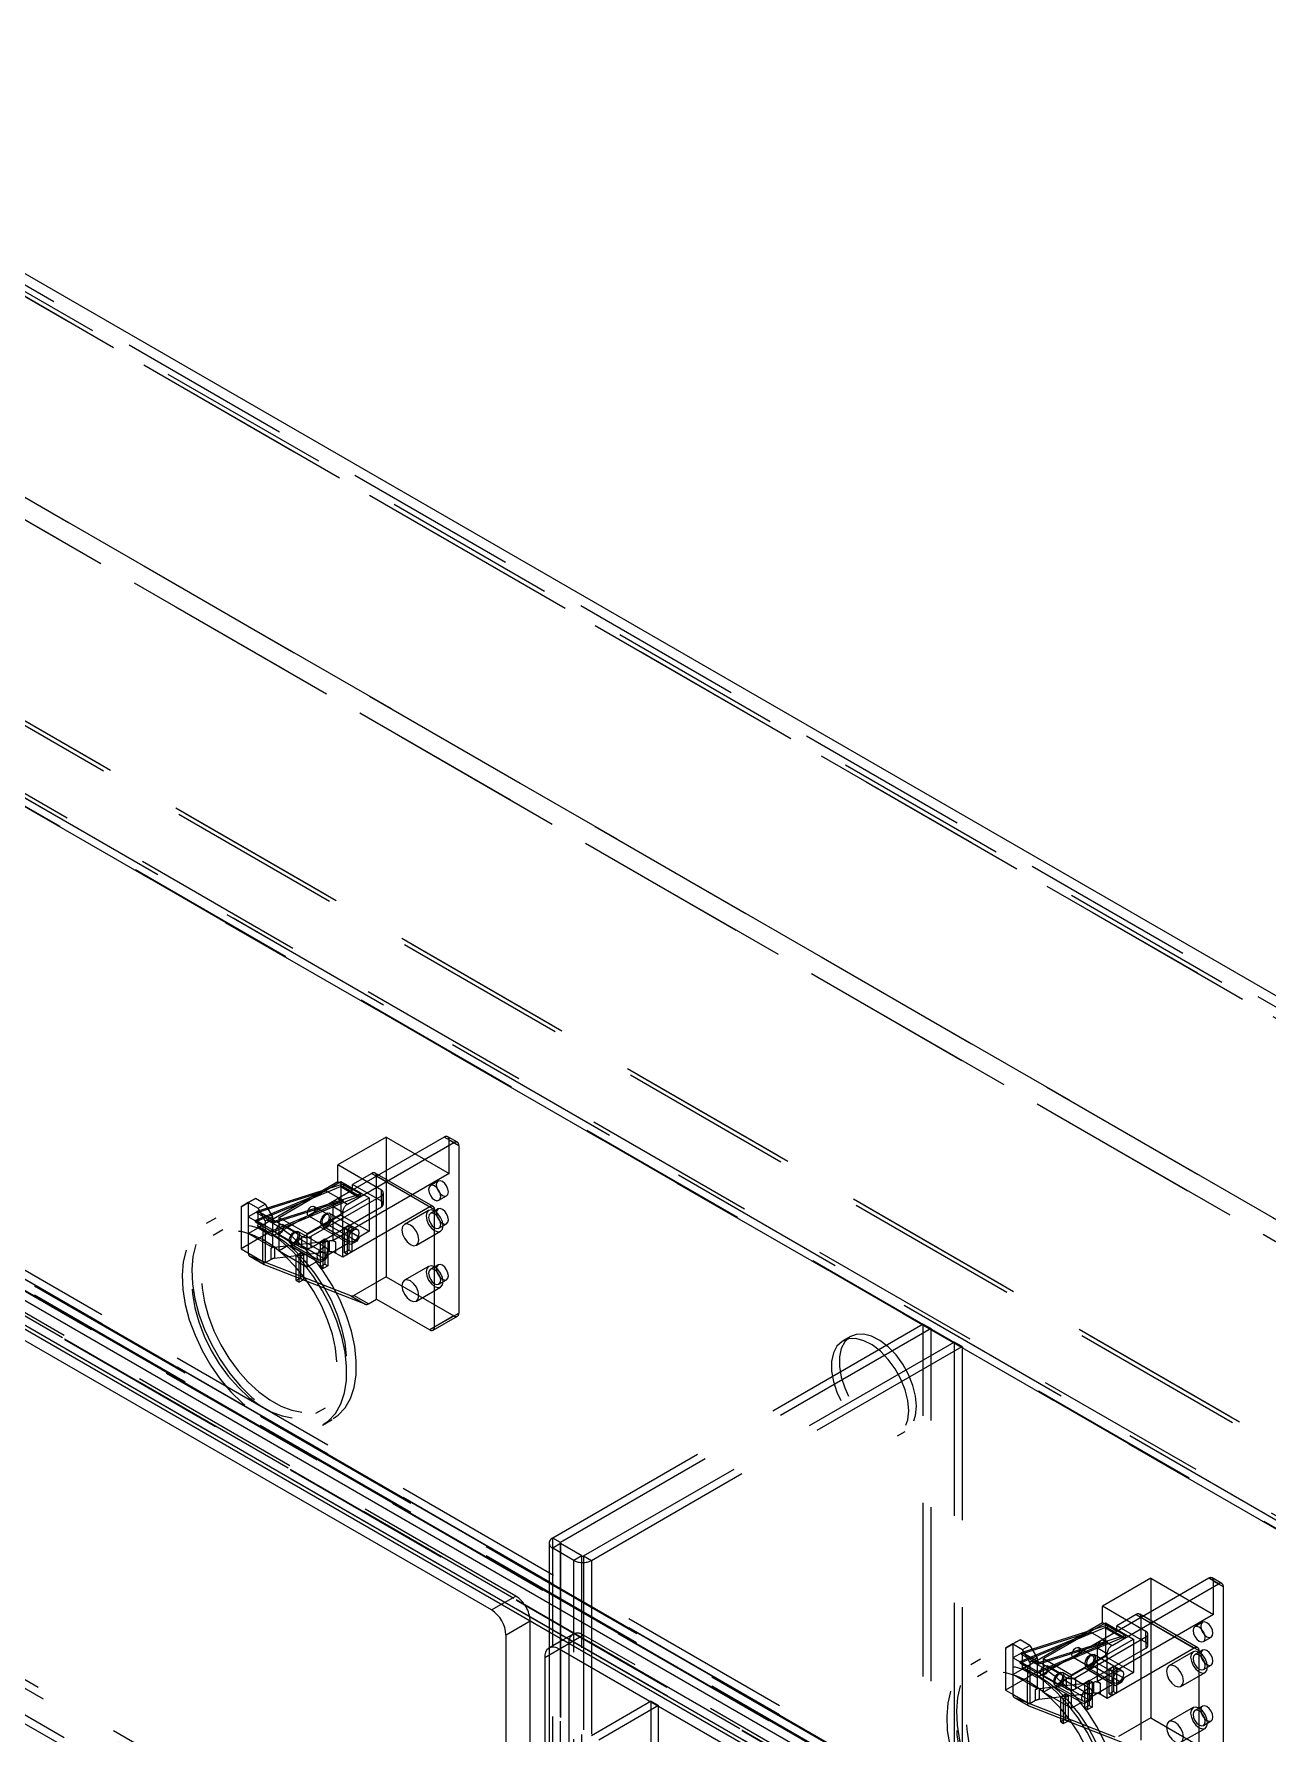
# Model space of a CAD drawing. Header units: millimetres. Extents: x 108 to 5832, y 144 to 4056.
# Drawn here: x 4780.8 to 4961, y 3109.6 to 3357.9 of the extents above; entities that cross this region are included whole.
import ezdxf

# ---------------------------------------------------------------- set-up
doc = ezdxf.new("R2010")
doc.units = ezdxf.units.MM
doc.header["$LTSCALE"] = 20
doc.linetypes.add('HIDDEN', pattern=[1.905, 1.27, -0.635])

msp = doc.modelspace()

# ---------------------------------------------------------------- linework, layer by layer
at = {"color": 1, "linetype": 'HIDDEN', "lineweight": 18}
for p, q in [((4136.91, 3690.52), (5317.77, 3008.81)), ((4108.62, 3674.19), (5289.49, 2992.49)), ((4176.5, 3667.66), (5316.36, 3009.63)), ((5317.36, 3009.73), (4177.09, 3667.99)), ((5344.64, 2994.94), (4180.75, 3666.84)), ((4136.91, 3661.12), (5317.77, 2979.42)), ((4135.49, 3658.67), (5316.36, 2976.97)), ((4151.05, 3652.96), (5290.9, 2994.94)), ((4108.62, 3644.79), (5289.49, 2963.09)), ((4109.04, 3643.88), (5289.9, 2962.18)), ((4110.04, 3643.97), (5290.9, 2962.27)), ((4116.05, 3629.24), (5279.51, 2957.59)), ((5280.59, 2957.57), (4116.77, 3629.43)), ((4116.97, 3628.71), (5281.15, 2956.65)), ((4115.83, 3628.06), (5280.01, 2955.99)), ((5279.51, 2956.28), (4116.05, 3627.93)), ((5279.56, 2956.33), (4116.23, 3627.9)), ((4054.96, 3593.97), (5218.42, 2922.32)), ((4054.96, 3592.67), (5218.42, 2921.01)), ((5218.14, 2920.85), (4054.96, 3592.34)), ((5219.69, 2923.05), (4065.28, 3589.48)), ((4059.34, 3586.22), (5213.75, 2919.79)), ((5213.9, 2919.71), (4059.48, 3586.13)), ((5219.69, 2921.75), (4065.28, 3588.17)), ((4059.38, 3586.12), (5213.8, 2919.7)), ((4059.48, 3584.83), (5213.9, 2918.4)), ((4363.46, 3357.56), (5280.16, 2828.37)), ((4364.17, 3355.85), (5280.16, 2827.06)), ((5280.16, 2821.84), (4363.46, 3351.03)), ((5280.16, 2823.14), (4364.17, 3351.93)), ((4851.19, 3129.58), (4678.66, 3229.18)), ((4832.27, 3196.67), (4825.2, 3192.59)), ((4840.76, 3196.67), (4825.2, 3187.69)), ((4832.27, 3196.67), (4841.47, 3191.36)), ((4832.27, 3196.67), (4832.27, 3176.25)), ((4842.17, 3195.85), (4840.76, 3196.67)), ((4842.67, 3195.9), (4841.26, 3196.72)), ((4841.47, 3196.26), (4842.88, 3195.44)), ((4841.47, 3191.36), (4841.47, 3196.26)), ((4826.62, 3186.87), (4842.17, 3195.85)), ((4842.88, 3195.44), (4842.88, 3170.95)), ((4841.47, 3191.36), (4824.5, 3181.56)), ((4831.57, 3188.91), (4825.2, 3192.59)), ((4825.2, 3190.14), (4825.2, 3192.59)), ((4830.15, 3191.36), (4827.33, 3189.73)), ((4830.15, 3191.36), (4838.64, 3186.46)), ((4839.14, 3186.51), (4830.65, 3191.41)), ((4825.77, 3189.51), (4813.17, 3184.26)), ((4813.2, 3184.51), (4823.46, 3188.8)), ((4823.46, 3188.8), (4813.35, 3185.58)), ((4813.4, 3185.85), (4825.98, 3189.85)), ((4825.2, 3190.14), (4813.54, 3183.4)), ((4827.33, 3188.91), (4815.66, 3182.18)), ((4816.61, 3184.93), (4825.66, 3190.16)), ((4826.01, 3187.33), (4823.46, 3188.8)), ((4827.33, 3188.91), (4825.2, 3190.14)), ((4825.66, 3190.16), (4829.76, 3187.79)), ((4825.66, 3190.16), (4825.66, 3185.26)), ((4825.77, 3189.32), (4825.77, 3189.51)), ((4825.77, 3189.51), (4828.32, 3188.04)), ((4825.98, 3189.44), (4825.77, 3189.32)), ((4825.77, 3189.32), (4828.32, 3187.85)), ((4825.98, 3189.85), (4828.53, 3188.38)), ((4825.98, 3189.85), (4825.98, 3189.44)), ((4825.98, 3189.44), (4828.53, 3187.97)), ((4827.33, 3188.91), (4827.33, 3189.73)), ((4831.57, 3187.28), (4827.33, 3189.73)), ((4830.86, 3172.99), (4830.86, 3190.95)), ((4839.35, 3186.05), (4830.86, 3190.95)), ((4831.57, 3187.28), (4831.57, 3188.91)), ((4839.85, 3190.24), (4838.72, 3189.58)), ((4812.12, 3187.08), (4811.06, 3186.46)), ((4811.06, 3186.46), (4812.12, 3187.08)), ((4811.06, 3186.46), (4811.06, 3180.34)), ((4813.18, 3187.69), (4812.12, 3187.08)), ((4812.12, 3187.08), (4813.18, 3187.69)), ((4812.12, 3187.08), (4813.54, 3186.26)), ((4812.12, 3187.08), (4812.12, 3182.58)), ((4814.6, 3186.87), (4813.18, 3187.69)), ((4813.54, 3186.26), (4814.6, 3186.87)), ((4814.6, 3186.87), (4815.66, 3185.03)), ((4828.32, 3188.04), (4815.72, 3182.79)), ((4815.75, 3183.05), (4826.01, 3187.33)), ((4826.01, 3187.33), (4815.89, 3184.11)), ((4815.94, 3184.38), (4828.53, 3188.38)), ((4820.71, 3182.56), (4829.76, 3187.79)), ((4821.31, 3182.18), (4831.57, 3188.09)), ((4821.31, 3180.54), (4831.57, 3186.46)), ((4823.84, 3185.32), (4821.71, 3186.54)), ((4825.91, 3185.65), (4824.5, 3186.46)), ((4824.5, 3181.56), (4824.5, 3186.46)), ((4825.2, 3187.69), (4826.62, 3186.87)), ((4838.64, 3186.46), (4825.91, 3179.11)), ((4828.32, 3187.85), (4828.32, 3188.04)), ((4828.53, 3187.97), (4828.32, 3187.85)), ((4828.53, 3188.38), (4828.53, 3187.97)), ((4829.76, 3187.79), (4829.76, 3182.89)), ((4831.57, 3188.09), (4831.57, 3186.46)), ((4831.86, 3186.87), (4831.86, 3188.5)), ((4839.97, 3187.42), (4841.1, 3188.07)), ((4807.39, 3184.82), (4805.98, 3184.01)), ((4813.54, 3185.85), (4812.12, 3185.03)), ((4814.24, 3183.81), (4812.12, 3185.03)), ((4813.17, 3184.26), (4813.2, 3184.51)), ((4813.17, 3184.26), (4815.72, 3182.79)), ((4813.2, 3184.51), (4815.75, 3183.05)), ((4813.35, 3185.58), (4813.4, 3185.85)), ((4813.35, 3185.58), (4815.89, 3184.11)), ((4813.4, 3185.85), (4815.94, 3184.38)), ((4814.6, 3184.42), (4813.54, 3186.26)), ((4813.54, 3185.85), (4819.9, 3182.18)), ((4813.54, 3183.4), (4813.54, 3185.85)), ((4815.66, 3185.03), (4814.6, 3184.42)), ((4814.6, 3184.42), (4814.6, 3178.3)), ((4815.66, 3185.03), (4815.66, 3180.54)), ((4815.89, 3184.11), (4815.94, 3184.38)), ((4816.61, 3180.03), (4816.61, 3184.93)), ((4816.61, 3184.93), (4820.71, 3182.56)), ((4819.24, 3182.66), (4817.12, 3183.89)), ((4820.91, 3185.16), (4823.04, 3183.93)), ((4824.21, 3184.42), (4823.86, 3183.81)), ((4828.06, 3183.17), (4823.96, 3185.53)), ((4825.66, 3185.26), (4824.21, 3184.42)), ((4828.32, 3182.05), (4824.21, 3184.42)), ((4825.66, 3185.26), (4829.76, 3182.89)), ((4825.91, 3179.11), (4825.91, 3185.65)), ((4838.47, 3185.94), (4834.94, 3183.89)), ((4839.85, 3186.16), (4838.72, 3185.5)), ((4839.35, 3168.91), (4839.35, 3186.05)), ((4839.97, 3183.34), (4841.1, 3183.99)), ((4808.39, 3183.09), (4806.98, 3182.27)), ((4814.24, 3182.18), (4811.06, 3180.34)), ((4812.12, 3182.58), (4814.24, 3183.81)), ((4815.66, 3180.54), (4812.12, 3182.58)), ((4812.12, 3182.58), (4812.12, 3179.7)), ((4813.54, 3183.4), (4815.66, 3182.18)), ((4814.24, 3183.81), (4814.24, 3182.18)), ((4815.66, 3182.99), (4814.24, 3182.18)), ((4814.24, 3178.47), (4814.24, 3182.18)), ((4815.66, 3182.99), (4819.9, 3180.54)), ((4815.72, 3182.79), (4815.75, 3183.05)), ((4815.95, 3180.58), (4823.97, 3181.5)), ((4816.32, 3182.5), (4818.44, 3181.28)), ((4819.62, 3181.77), (4819.26, 3181.15)), ((4823.47, 3180.51), (4819.36, 3182.88)), ((4822.66, 3183.52), (4819.62, 3181.77)), ((4823.72, 3179.4), (4819.62, 3181.77)), ((4819.9, 3182.18), (4819.9, 3180.54)), ((4820.71, 3177.66), (4820.71, 3182.56)), ((4821.31, 3180.54), (4821.31, 3182.18)), ((4826.76, 3181.15), (4822.66, 3183.52)), ((4823.01, 3183.32), (4822.66, 3183.52)), ((4822.66, 3181.4), (4823.29, 3181.77)), ((4822.66, 3177.73), (4822.66, 3181.4)), ((4822.66, 3181.4), (4823.08, 3181.15)), ((4822.91, 3183.72), (4827.01, 3181.35)), ((4823.86, 3183.81), (4823.01, 3183.32)), ((4827.11, 3180.95), (4823.01, 3183.32)), ((4823.08, 3181.15), (4823.72, 3181.52)), ((4823.29, 3181.77), (4823.29, 3178.09)), ((4823.29, 3181.77), (4823.72, 3181.52)), ((4823.72, 3181.52), (4823.72, 3177.85)), ((4827.96, 3181.44), (4823.86, 3183.81)), ((4823.97, 3179.87), (4823.97, 3181.5)), ((4824.5, 3181.56), (4824.88, 3181.35)), ((4824.88, 3181.35), (4824.88, 3179.71)), ((4826.19, 3183.44), (4826.83, 3183.81)), ((4826.19, 3179.77), (4826.19, 3183.44)), ((4826.19, 3183.44), (4826.62, 3183.2)), ((4826.62, 3183.2), (4827.25, 3183.56)), ((4826.62, 3179.52), (4826.62, 3183.2)), ((4826.83, 3183.81), (4826.83, 3180.13)), ((4826.83, 3183.81), (4827.25, 3183.56)), ((4827.96, 3181.44), (4827.11, 3180.95)), ((4827.25, 3183.56), (4827.25, 3179.89)), ((4828.32, 3182.05), (4827.96, 3181.44)), ((4829.76, 3182.89), (4828.32, 3182.05)), ((4836.69, 3180.86), (4840.22, 3182.9)), ((4811.06, 3180.34), (4814.6, 3178.3)), ((4812.12, 3179.7), (4814.24, 3178.47)), ((4812.33, 3179.24), (4814.45, 3178.02)), ((4814.5, 3177.99), (4812.37, 3179.22)), ((4827.09, 3173.45), (4812.37, 3179.22)), ((4815.44, 3180.42), (4815.66, 3180.54)), ((4815.44, 3178.79), (4815.44, 3180.42)), ((4815.95, 3180.58), (4815.95, 3178.94)), ((4823.97, 3179.87), (4815.95, 3178.94)), ((4818.06, 3180.87), (4816.61, 3180.03)), ((4816.61, 3180.03), (4820.71, 3177.66)), ((4822.16, 3178.5), (4818.06, 3180.87)), ((4818.42, 3180.66), (4818.06, 3180.87)), ((4818.31, 3181.06), (4822.42, 3178.69)), ((4819.26, 3181.15), (4818.42, 3180.66)), ((4822.52, 3178.3), (4818.42, 3180.66)), ((4819.12, 3179.36), (4819.76, 3179.73)), ((4819.12, 3175.68), (4819.12, 3179.36)), ((4819.12, 3179.36), (4819.55, 3179.11)), ((4823.37, 3178.79), (4819.26, 3181.15)), ((4819.55, 3179.11), (4820.18, 3179.48)), ((4819.55, 3175.44), (4819.55, 3179.11)), ((4819.76, 3179.73), (4819.76, 3176.05)), ((4819.76, 3179.73), (4820.18, 3179.48)), ((4820.18, 3179.48), (4820.18, 3175.81)), ((4823.08, 3177.48), (4823.08, 3181.15)), ((4823.72, 3179.4), (4823.37, 3178.79)), ((4826.76, 3181.15), (4823.72, 3179.4)), ((4825.91, 3179.11), (4824.88, 3179.71)), ((4826.83, 3180.13), (4826.19, 3179.77)), ((4826.19, 3179.77), (4826.62, 3179.52)), ((4827.25, 3179.89), (4826.62, 3179.52)), ((4827.11, 3180.95), (4826.76, 3181.15)), ((4826.83, 3180.13), (4827.25, 3179.89)), ((4829.22, 3172.23), (4814.5, 3177.99)), ((4815.44, 3178.79), (4814.6, 3178.3)), ((4822.16, 3178.5), (4820.71, 3177.66)), ((4822.52, 3178.3), (4822.16, 3178.5)), ((4823.37, 3178.79), (4822.52, 3178.3)), ((4823.29, 3178.09), (4822.66, 3177.73)), ((4822.66, 3177.73), (4823.08, 3177.48)), ((4823.72, 3177.85), (4823.08, 3177.48)), ((4823.29, 3178.09), (4823.72, 3177.85)), ((4838.47, 3177.77), (4834.94, 3175.73)), ((4839.85, 3177.99), (4838.72, 3177.34)), ((4819.76, 3176.05), (4819.12, 3175.68)), ((4819.12, 3175.68), (4819.55, 3175.44)), ((4820.18, 3175.81), (4819.55, 3175.44)), ((4819.76, 3176.05), (4820.18, 3175.81)), ((4832.27, 3176.25), (4827.55, 3173.52)), ((4832.27, 3176.25), (4842.17, 3170.54)), ((4836.69, 3172.7), (4840.22, 3174.74)), ((4839.97, 3175.17), (4841.1, 3175.82)), ((4827.09, 3173.45), (4829.22, 3172.23)), ((4829.67, 3172.3), (4827.55, 3173.52)), ((4829.67, 3172.3), (4830.86, 3172.99)), ((4830.86, 3172.99), (4838.64, 3168.5)), ((4842.17, 3170.54), (4838.64, 3168.5)), ((4839.14, 3168.45), (4842.67, 3170.49)), ((4839.35, 3168.91), (4842.88, 3170.95)), ((4910.76, 3169.32), (4856.6, 3138.05)), ((4910.76, 3169.32), (4911.9, 3168.67)), ((4910.76, 3041.61), (4910.76, 3169.32)), ((4911.9, 3168.67), (4857.73, 3137.4)), ((4861.12, 3135.44), (4915.29, 3166.71)), ((4900.12, 3167.51), (4898.99, 3166.86)), ((4911.9, 3040.96), (4911.9, 3168.67)), ((4916.42, 3166.05), (4915.29, 3166.71)), ((4915.29, 3166.71), (4915.29, 3039)), ((4862.26, 3134.79), (4916.42, 3166.05)), ((4916.42, 3166.05), (4916.42, 3038.35)), ((4821.97, 3156.29), (4823.39, 3157.11)), ((4822.97, 3154.56), (4824.39, 3155.38)), ((4906.99, 3153), (4908.12, 3153.65)), ((4856.07, 3137.32), (4856.07, 3124.36)), ((4856.6, 3010.35), (4856.6, 3138.05)), ((4857.73, 3137.4), (4856.6, 3138.05)), ((4857.73, 3137.24), (4856.6, 3136.58)), ((4857.67, 3137.32), (4857.67, 3009.61)), ((4857.73, 3009.69), (4857.73, 3137.4)), ((4860.84, 3135.44), (4857.73, 3137.24)), ((4857.73, 3137.24), (4857.73, 3009.53)), ((4859.71, 3134.79), (4856.6, 3136.58)), ((4856.6, 3124.05), (4856.6, 3136.58)), ((4860.84, 3135.44), (4859.71, 3134.79)), ((4859.71, 3007.08), (4859.71, 3134.79)), ((4860.84, 3007.73), (4860.84, 3135.44)), ((4861.12, 3135.44), (4862.26, 3134.79)), ((4861.12, 3135.44), (4861.12, 3007.73)), ((4862.26, 3134.79), (4862.26, 3087.26)), ((4944, 3132.17), (4936.93, 3128.09)), ((4952.48, 3132.17), (4936.93, 3123.19)), ((4944, 3132.17), (4953.19, 3126.86)), ((4944, 3132.17), (4944, 3111.76)), ((4953.9, 3131.36), (4952.48, 3132.17)), ((4954.4, 3131.4), (4952.98, 3132.22)), ((4953.19, 3131.76), (4954.6, 3130.95)), ((4953.19, 3126.86), (4953.19, 3131.76)), ((4849.11, 3128.38), (4851.19, 3129.58)), ((4938.34, 3122.37), (4953.9, 3131.36)), ((4954.6, 3130.95), (4954.6, 3106.45)), ((4953.19, 3126.86), (4936.22, 3117.07)), ((4943.29, 3124.42), (4936.93, 3128.09)), ((4936.93, 3125.64), (4936.93, 3128.09)), ((4941.88, 3126.86), (4939.05, 3125.23)), ((4941.88, 3126.86), (4950.36, 3121.97)), ((4950.86, 3122.02), (4942.38, 3126.91)), ((4937.49, 3125.02), (4924.9, 3119.76)), ((4924.93, 3120.02), (4935.19, 3124.3)), ((4935.19, 3124.3), (4925.07, 3121.09)), ((4925.12, 3121.35), (4937.7, 3125.35)), ((4936.93, 3125.64), (4925.26, 3118.9)), ((4939.05, 3124.41), (4927.38, 3117.68)), ((4928.34, 3120.43), (4937.39, 3125.66)), ((4937.73, 3122.83), (4935.19, 3124.3)), ((4939.05, 3124.41), (4936.93, 3125.64)), ((4937.39, 3125.66), (4941.49, 3123.29)), ((4937.39, 3125.66), (4937.39, 3120.76)), ((4937.49, 3124.82), (4937.49, 3125.02)), ((4937.49, 3125.02), (4940.04, 3123.55)), ((4937.7, 3124.95), (4937.49, 3124.82)), ((4937.49, 3124.82), (4940.04, 3123.35)), ((4937.7, 3125.35), (4940.25, 3123.88)), ((4937.7, 3125.35), (4937.7, 3124.95)), ((4937.7, 3124.95), (4940.25, 3123.48)), ((4939.05, 3124.41), (4939.05, 3125.23)), ((4943.29, 3122.78), (4939.05, 3125.23)), ((4942.58, 3108.49), (4942.58, 3126.46)), ((4951.07, 3121.56), (4942.58, 3126.46)), ((4943.29, 3122.78), (4943.29, 3124.42)), ((4951.58, 3125.74), (4950.44, 3125.09)), ((4855.43, 3120.6), (4858.97, 3122.64)), ((4856.07, 3121.98), (4856.07, 3009.61)), ((4856.6, 3008.88), (4856.6, 3122.29)), ((4859.59, 3124.01), (4858.13, 3123.17)), ((4858.97, 3122.64), (4858.97, 3006.69)), ((4861.09, 3123.87), (4859.01, 3122.66)), ((5033.62, 3024.26), (4861.09, 3123.87)), ((4923.85, 3122.58), (4922.78, 3121.97)), ((4922.78, 3121.97), (4923.85, 3122.58)), ((4922.78, 3121.97), (4922.78, 3115.84)), ((4924.91, 3123.19), (4923.85, 3122.58)), ((4923.85, 3122.58), (4924.91, 3123.19)), ((4923.85, 3122.58), (4925.26, 3121.76)), ((4923.85, 3122.58), (4923.85, 3118.09)), ((4926.32, 3122.37), (4924.91, 3123.19)), ((4925.26, 3121.76), (4926.32, 3122.37)), ((4926.32, 3119.93), (4925.26, 3121.76)), ((4926.32, 3122.37), (4927.38, 3120.54)), ((4940.04, 3123.55), (4927.44, 3118.29)), ((4927.47, 3118.55), (4937.73, 3122.83)), ((4937.73, 3122.83), (4927.62, 3119.62)), ((4927.66, 3119.88), (4940.25, 3123.88)), ((4932.44, 3118.07), (4941.49, 3123.29)), ((4933.04, 3117.68), (4943.29, 3123.6)), ((4933.04, 3116.05), (4943.29, 3121.97)), ((4935.56, 3120.82), (4933.44, 3122.05)), ((4937.63, 3121.15), (4936.22, 3121.97)), ((4936.22, 3117.07), (4936.22, 3121.97)), ((4936.93, 3123.19), (4938.34, 3122.37)), ((4950.36, 3121.97), (4937.63, 3114.62)), ((4940.04, 3123.35), (4940.04, 3123.55)), ((4940.25, 3123.48), (4940.04, 3123.35)), ((4940.25, 3123.88), (4940.25, 3123.48)), ((4941.49, 3123.29), (4941.49, 3118.39)), ((4943.29, 3123.6), (4943.29, 3121.97)), ((4943.58, 3122.37), (4943.58, 3124.01)), ((4951.69, 3122.92), (4952.83, 3123.58)), ((4919.11, 3120.33), (4917.7, 3119.51)), ((4925.26, 3121.35), (4923.85, 3120.54)), ((4925.97, 3119.31), (4923.85, 3120.54)), ((4923.85, 3118.09), (4925.97, 3119.31)), ((4924.9, 3119.76), (4924.93, 3120.02)), ((4924.9, 3119.76), (4927.44, 3118.29)), ((4924.93, 3120.02), (4927.47, 3118.55)), ((4925.07, 3121.09), (4925.12, 3121.35)), ((4925.07, 3121.09), (4927.62, 3119.62)), ((4925.12, 3121.35), (4927.66, 3119.88)), ((4925.26, 3121.35), (4931.62, 3117.68)), ((4925.26, 3118.9), (4925.26, 3121.35)), ((4925.97, 3119.31), (4925.97, 3117.68)), ((4927.38, 3120.54), (4926.32, 3119.93)), ((4926.32, 3119.93), (4926.32, 3113.8)), ((4927.38, 3120.54), (4927.38, 3116.05)), ((4927.62, 3119.62), (4927.66, 3119.88)), ((4928.34, 3120.43), (4932.44, 3118.07)), ((4928.34, 3115.54), (4928.34, 3120.43)), ((4930.96, 3118.17), (4928.84, 3119.39)), ((4932.64, 3120.66), (4934.76, 3119.44)), ((4935.58, 3119.31), (4934.73, 3118.82)), ((4935.94, 3119.92), (4935.58, 3119.31)), ((4939.68, 3116.94), (4935.58, 3119.31)), ((4939.79, 3118.67), (4935.68, 3121.04)), ((4937.39, 3120.76), (4935.94, 3119.92)), ((4940.04, 3117.56), (4935.94, 3119.92)), ((4937.39, 3120.76), (4941.49, 3118.39)), ((4937.63, 3114.62), (4937.63, 3121.15)), ((4937.92, 3118.94), (4938.55, 3119.31)), ((4938.55, 3119.31), (4938.55, 3115.64)), ((4938.55, 3119.31), (4938.98, 3119.07)), ((4950.19, 3121.44), (4946.66, 3119.4)), ((4951.58, 3121.66), (4950.44, 3121.01)), ((4951.07, 3104.41), (4951.07, 3121.56)), ((4951.69, 3118.84), (4952.83, 3119.49)), ((4920.11, 3118.59), (4918.7, 3117.78)), ((4925.97, 3117.68), (4922.78, 3115.84)), ((4927.38, 3116.05), (4923.85, 3118.09)), ((4923.85, 3118.09), (4923.85, 3115.2)), ((4925.26, 3118.9), (4927.38, 3117.68)), ((4927.38, 3118.5), (4925.97, 3117.68)), ((4925.97, 3113.98), (4925.97, 3117.68)), ((4927.38, 3118.5), (4931.62, 3116.05)), ((4927.44, 3118.29), (4927.47, 3118.55)), ((4927.68, 3116.08), (4935.69, 3117.01)), ((4928.04, 3118.01), (4930.16, 3116.78)), ((4931.34, 3117.27), (4930.99, 3116.66)), ((4935.19, 3116.02), (4931.09, 3118.38)), ((4934.38, 3119.03), (4931.34, 3117.27)), ((4935.44, 3114.9), (4931.34, 3117.27)), ((4931.62, 3117.68), (4931.62, 3116.05)), ((4932.44, 3113.17), (4932.44, 3118.07)), ((4933.04, 3116.05), (4933.04, 3117.68)), ((4938.48, 3116.66), (4934.38, 3119.03)), ((4934.73, 3118.82), (4934.38, 3119.03)), ((4934.38, 3116.9), (4935.02, 3117.27)), ((4934.38, 3113.23), (4934.38, 3116.9)), ((4934.38, 3116.9), (4934.81, 3116.66)), ((4934.63, 3119.22), (4938.74, 3116.85)), ((4938.84, 3116.45), (4934.73, 3118.82)), ((4934.81, 3116.66), (4935.44, 3117.03)), ((4935.02, 3117.27), (4935.02, 3113.6)), ((4935.02, 3117.27), (4935.44, 3117.03)), ((4935.44, 3117.03), (4935.44, 3113.35)), ((4935.69, 3115.37), (4935.69, 3117.01)), ((4936.22, 3117.07), (4936.6, 3116.85)), ((4936.6, 3116.85), (4936.6, 3115.22)), ((4937.92, 3115.27), (4937.92, 3118.94)), ((4937.92, 3118.94), (4938.34, 3118.7)), ((4938.34, 3118.7), (4938.98, 3119.07)), ((4938.34, 3115.02), (4938.34, 3118.7)), ((4939.68, 3116.94), (4938.84, 3116.45)), ((4938.98, 3119.07), (4938.98, 3115.39)), ((4940.04, 3117.56), (4939.68, 3116.94)), ((4941.49, 3118.39), (4940.04, 3117.56)), ((4948.41, 3116.37), (4951.94, 3118.41)), ((4922.78, 3115.84), (4926.32, 3113.8)), ((4923.85, 3115.2), (4925.97, 3113.98)), ((4924.05, 3114.74), (4926.17, 3113.52)), ((4926.22, 3113.5), (4924.1, 3114.72)), ((4938.82, 3108.96), (4924.1, 3114.72)), ((4927.17, 3114.29), (4926.32, 3113.8)), ((4927.17, 3115.92), (4927.38, 3116.05)), ((4927.17, 3114.29), (4927.17, 3115.92)), ((4927.68, 3116.08), (4927.68, 3114.45)), ((4935.69, 3115.37), (4927.68, 3114.45)), ((4929.78, 3116.37), (4928.34, 3115.54)), ((4928.34, 3115.54), (4932.44, 3113.17)), ((4933.89, 3114), (4929.78, 3116.37)), ((4930.14, 3116.17), (4929.78, 3116.37)), ((4930.04, 3116.57), (4934.14, 3114.2)), ((4930.99, 3116.66), (4930.14, 3116.17)), ((4934.24, 3113.8), (4930.14, 3116.17)), ((4930.85, 3114.86), (4931.48, 3115.23)), ((4930.85, 3111.19), (4930.85, 3114.86)), ((4930.85, 3114.86), (4931.27, 3114.62)), ((4935.09, 3114.29), (4930.99, 3116.66)), ((4931.27, 3114.62), (4931.91, 3114.98)), ((4931.27, 3110.94), (4931.27, 3114.62)), ((4931.48, 3115.23), (4931.48, 3111.56)), ((4931.48, 3115.23), (4931.91, 3114.98)), ((4931.91, 3114.98), (4931.91, 3111.31)), ((4935.09, 3114.29), (4934.24, 3113.8)), ((4934.81, 3112.98), (4934.81, 3116.66)), ((4935.44, 3114.9), (4935.09, 3114.29)), ((4938.48, 3116.66), (4935.44, 3114.9)), ((4937.63, 3114.62), (4936.6, 3115.22)), ((4938.55, 3115.64), (4937.92, 3115.27)), ((4937.92, 3115.27), (4938.34, 3115.02)), ((4938.98, 3115.39), (4938.34, 3115.02)), ((4938.84, 3116.45), (4938.48, 3116.66)), ((4938.55, 3115.64), (4938.98, 3115.39)), ((4870.99, 3114.19), (4862.26, 3109.15)), ((4872.05, 3113.58), (4863.32, 3108.53)), ((4870.99, 3114.19), (4872.05, 3113.58)), ((4870.99, 3098.55), (4870.99, 3114.19)), ((4872.05, 3099.17), (4872.05, 3113.58)), ((4940.94, 3107.73), (4926.22, 3113.5)), ((4933.89, 3114), (4932.44, 3113.17)), ((4934.24, 3113.8), (4933.89, 3114)), ((4935.02, 3113.6), (4934.38, 3113.23)), ((4934.38, 3113.23), (4934.81, 3112.98)), ((4935.44, 3113.35), (4934.81, 3112.98)), ((4935.02, 3113.6), (4935.44, 3113.35)), ((4950.19, 3113.27), (4946.66, 3111.23)), ((4951.58, 3113.49), (4950.44, 3112.84)), ((4931.48, 3111.56), (4930.85, 3111.19)), ((4930.85, 3111.19), (4931.27, 3110.94)), ((4931.91, 3111.31), (4931.27, 3110.94)), ((4931.48, 3111.56), (4931.91, 3111.31)), ((4944, 3111.76), (4939.27, 3109.03)), ((4944, 3111.76), (4953.9, 3106.04)), ((4948.41, 3108.2), (4951.94, 3110.24)), ((4951.69, 3110.68), (4952.83, 3111.33))]:
    msp.add_line(p, q, dxfattribs=at)
at = {"color": 7, "linetype": 'Continuous', "lineweight": 25}
for p, q in [((5344.64, 2996.57), (4180.75, 3668.47)), ((4053.47, 3595), (5217.37, 2923.09)), ((4053.47, 3593.36), (5217.37, 2921.46)), ((4300.95, 3444.82), (5213, 2918.31)), ((4847.65, 3127.54), (4675.12, 3227.14)), ((4853.31, 3125.91), (4849.78, 3123.87)), ((4853.31, 3009.96), (4853.31, 3125.91)), ((4856.07, 3124.36), (4856.07, 3121.98)), ((4849.78, 3007.92), (4849.78, 3123.87)), ((4858.13, 3123.17), (4856.05, 3121.97)), ((5030.09, 3022.22), (4857.55, 3121.82)), ((4855.43, 3120.6), (4855.43, 3004.65))]:
    msp.add_line(p, q, dxfattribs=at)
at = {"color": 8, "linetype": 'Continuous', "lineweight": 25}
for p, q in [((4300.95, 3449.03), (5217.01, 2920.2)), ((4300.95, 3445.43), (5212.62, 2919.13)), ((4847.65, 3127.54), (4849.11, 3128.38)), ((4856.6, 3122.29), (4856.6, 3124.05)), ((4859.01, 3122.66), (4857.55, 3121.82))]:
    msp.add_line(p, q, dxfattribs=at)
at = {"color": 1, "linetype": 'HIDDEN', "lineweight": 18, "flags": 128}
for points in [[(4840.23, 3187.99), (4840.16, 3188.42), (4839.97, 3188.86), (4839.68, 3189.25), (4839.35, 3189.52), (4839.01, 3189.64), (4838.72, 3189.58), (4838.53, 3189.36), (4838.46, 3189.01), (4838.53, 3188.58), (4838.72, 3188.14), (4839.01, 3187.75), (4839.35, 3187.48), (4839.68, 3187.36), (4839.97, 3187.42), (4840.16, 3187.64), (4840.23, 3187.99)], [(4841.36, 3188.65), (4841.29, 3189.07), (4841.1, 3189.52), (4840.82, 3189.9), (4840.48, 3190.18), (4840.14, 3190.29), (4839.85, 3190.24), (4839.66, 3190.02), (4839.59, 3189.67), (4839.66, 3189.24), (4839.85, 3188.79), (4840.14, 3188.41), (4840.48, 3188.13), (4840.82, 3188.02), (4841.1, 3188.07), (4841.29, 3188.29), (4841.36, 3188.65)], [(4820.75, 3185.52), (4820.79, 3185.8), (4820.91, 3186.08), (4821.1, 3186.33), (4821.31, 3186.5), (4821.53, 3186.58), (4821.71, 3186.54), (4821.84, 3186.4), (4821.88, 3186.18), (4821.84, 3185.9), (4821.71, 3185.62), (4821.53, 3185.37), (4821.31, 3185.2), (4821.1, 3185.12), (4820.91, 3185.16), (4820.79, 3185.3), (4820.75, 3185.52)], [(4826.48, 3163.11), (4826.26, 3165.25), (4825.78, 3167.47), (4825.07, 3169.74), (4824.13, 3171.99), (4822.98, 3174.19), (4821.65, 3176.28), (4820.17, 3178.22), (4818.57, 3179.97), (4816.88, 3181.5), (4815.14, 3182.76), (4813.38, 3183.74), (4811.65, 3184.41), (4809.98, 3184.75), (4808.41, 3184.77), (4806.96, 3184.46), (4805.67, 3183.82), (4804.58, 3182.87), (4803.69, 3181.64), (4803.03, 3180.14), (4802.62, 3178.41), (4802.46, 3176.48), (4802.55, 3174.4), (4802.9, 3172.21), (4803.5, 3169.96), (4804.33, 3167.7), (4805.37, 3165.47), (4806.61, 3163.32), (4808.02, 3161.3), (4809.57, 3159.44), (4811.22, 3157.8), (4812.94, 3156.4), (4814.69, 3155.28), (4816.44, 3154.46), (4818.14, 3153.95), (4819.77, 3153.76), (4821.29, 3153.91), (4822.66, 3154.39), (4823.85, 3155.18), (4824.85, 3156.28), (4825.62, 3157.65), (4826.16, 3159.27), (4826.45, 3161.1), (4826.48, 3163.11)], [(4827.89, 3163.92), (4827.67, 3166.06), (4827.2, 3168.29), (4826.48, 3170.55), (4825.54, 3172.81), (4824.39, 3175), (4823.07, 3177.09), (4821.58, 3179.04), (4819.98, 3180.79), (4818.29, 3182.31), (4816.55, 3183.58), (4814.8, 3184.55), (4813.07, 3185.22), (4811.4, 3185.57), (4809.82, 3185.59), (4808.37, 3185.27), (4807.09, 3184.63), (4805.99, 3183.69), (4805.1, 3182.45), (4804.44, 3180.95), (4804.03, 3179.22), (4803.87, 3177.3), (4803.97, 3175.22), (4804.32, 3173.03), (4804.91, 3170.78), (4805.74, 3168.52), (4806.79, 3166.28), (4808.03, 3164.14), (4809.44, 3162.11), (4810.98, 3160.26), (4812.63, 3158.62), (4814.35, 3157.22), (4816.1, 3156.1), (4817.85, 3155.27), (4819.56, 3154.76), (4821.19, 3154.58), (4822.7, 3154.73), (4824.07, 3155.21), (4825.26, 3156), (4826.26, 3157.09), (4827.03, 3158.47), (4827.57, 3160.08), (4827.86, 3161.92), (4827.89, 3163.92)], [(4816.15, 3182.87), (4816.2, 3183.14), (4816.32, 3183.43), (4816.5, 3183.67), (4816.72, 3183.85), (4816.93, 3183.92), (4817.12, 3183.89), (4817.24, 3183.75), (4817.28, 3183.52), (4817.24, 3183.25), (4817.12, 3182.96), (4816.93, 3182.72), (4816.72, 3182.54), (4816.5, 3182.47), (4816.32, 3182.5), (4816.2, 3182.64), (4816.15, 3182.87)], [(4822.69, 3184.2), (4822.75, 3184.56), (4822.91, 3184.93), (4823.15, 3185.25), (4823.44, 3185.48), (4823.72, 3185.58), (4823.96, 3185.53), (4824.12, 3185.35), (4824.18, 3185.05), (4824.12, 3184.69), (4823.96, 3184.32), (4823.72, 3184), (4823.44, 3183.77), (4823.15, 3183.67), (4822.91, 3183.72), (4822.75, 3183.9), (4822.69, 3184.2)], [(4824, 3184.95), (4823.96, 3185.18), (4823.84, 3185.32), (4823.65, 3185.35), (4823.44, 3185.28), (4823.22, 3185.1), (4823.04, 3184.86), (4822.91, 3184.57), (4822.87, 3184.3), (4822.91, 3184.07), (4823.04, 3183.93), (4823.22, 3183.9), (4823.44, 3183.97), (4823.65, 3184.15), (4823.84, 3184.39), (4823.96, 3184.68), (4824, 3184.95)], [(4837.05, 3181.66), (4836.95, 3182.27), (4836.69, 3182.88), (4836.28, 3183.43), (4835.81, 3183.81), (4835.34, 3183.97), (4834.94, 3183.89), (4834.67, 3183.59), (4834.57, 3183.09), (4834.67, 3182.49), (4834.94, 3181.87), (4835.34, 3181.33), (4835.81, 3180.95), (4836.28, 3180.79), (4836.69, 3180.86), (4836.95, 3181.17), (4837.05, 3181.66)], [(4840.58, 3183.71), (4840.49, 3184.31), (4840.22, 3184.93), (4839.82, 3185.47), (4839.35, 3185.85), (4838.87, 3186.01), (4838.47, 3185.94), (4838.2, 3185.63), (4838.11, 3185.13), (4838.2, 3184.53), (4838.47, 3183.91), (4838.87, 3183.37), (4839.35, 3182.99), (4839.82, 3182.83), (4840.22, 3182.9), (4840.49, 3183.21), (4840.58, 3183.71)], [(4840.23, 3183.91), (4840.16, 3184.34), (4839.97, 3184.78), (4839.68, 3185.17), (4839.35, 3185.44), (4839.01, 3185.56), (4838.72, 3185.5), (4838.53, 3185.28), (4838.46, 3184.93), (4838.53, 3184.5), (4838.72, 3184.06), (4839.01, 3183.67), (4839.35, 3183.4), (4839.68, 3183.28), (4839.97, 3183.34), (4840.16, 3183.56), (4840.23, 3183.91)], [(4841.36, 3184.56), (4841.29, 3184.99), (4841.1, 3185.43), (4840.82, 3185.82), (4840.48, 3186.09), (4840.14, 3186.21), (4839.85, 3186.16), (4839.66, 3185.93), (4839.59, 3185.58), (4839.66, 3185.15), (4839.85, 3184.71), (4840.14, 3184.33), (4840.48, 3184.05), (4840.82, 3183.93), (4841.1, 3183.99), (4841.29, 3184.21), (4841.36, 3184.56)], [(4825.07, 3163.83), (4824.85, 3165.82), (4824.4, 3167.88), (4823.71, 3169.97), (4822.81, 3172.05), (4821.71, 3174.07), (4820.44, 3175.97), (4819.03, 3177.72), (4817.51, 3179.26), (4815.93, 3180.58), (4814.3, 3181.63), (4812.69, 3182.39), (4811.11, 3182.84), (4809.62, 3182.98), (4808.23, 3182.79), (4807, 3182.29), (4805.94, 3181.48), (4805.08, 3180.39), (4804.44, 3179.03), (4804.03, 3177.45), (4803.87, 3175.68), (4803.96, 3173.75), (4804.29, 3171.73), (4804.87, 3169.64), (4805.67, 3167.55), (4806.67, 3165.49), (4807.86, 3163.53), (4809.2, 3161.7), (4810.67, 3160.05), (4812.22, 3158.61), (4813.83, 3157.43), (4815.46, 3156.52), (4817.06, 3155.91), (4818.6, 3155.62), (4820.04, 3155.64), (4821.35, 3155.99), (4822.51, 3156.65), (4823.47, 3157.6), (4824.22, 3158.83), (4824.75, 3160.3), (4825.03, 3161.98), (4825.07, 3163.83)], [(4826.48, 3164.65), (4826.27, 3166.63), (4825.81, 3168.7), (4825.12, 3170.79), (4824.22, 3172.87), (4823.12, 3174.89), (4821.85, 3176.79), (4820.44, 3178.53), (4818.93, 3180.08), (4817.34, 3181.4), (4815.72, 3182.44), (4814.1, 3183.2), (4812.53, 3183.66), (4811.03, 3183.79), (4809.65, 3183.61), (4808.41, 3183.1), (4807.35, 3182.3), (4806.49, 3181.2), (4805.85, 3179.85), (4805.45, 3178.27), (4805.29, 3176.49), (4805.37, 3174.57), (4805.71, 3172.54), (4806.28, 3170.46), (4807.08, 3168.36), (4808.09, 3166.31), (4809.27, 3164.35), (4810.62, 3162.52), (4812.08, 3160.86), (4813.64, 3159.43), (4815.25, 3158.24), (4816.87, 3157.34), (4818.47, 3156.73), (4820.01, 3156.43), (4821.46, 3156.46), (4822.77, 3156.81), (4823.92, 3157.46), (4824.88, 3158.42), (4825.64, 3159.64), (4826.16, 3161.11), (4826.44, 3162.8), (4826.48, 3164.65)], [(4818.1, 3181.54), (4818.15, 3181.9), (4818.31, 3182.27), (4818.56, 3182.6), (4818.84, 3182.83), (4819.12, 3182.93), (4819.36, 3182.88), (4819.53, 3182.7), (4819.58, 3182.4), (4819.53, 3182.04), (4819.36, 3181.67), (4819.12, 3181.34), (4818.84, 3181.11), (4818.56, 3181.01), (4818.31, 3181.06), (4818.15, 3181.25), (4818.1, 3181.54)], [(4819.41, 3182.3), (4819.36, 3182.52), (4819.24, 3182.66), (4819.06, 3182.7), (4818.84, 3182.62), (4818.62, 3182.45), (4818.44, 3182.2), (4818.32, 3181.92), (4818.27, 3181.64), (4818.32, 3181.42), (4818.44, 3181.28), (4818.62, 3181.24), (4818.84, 3181.32), (4819.06, 3181.49), (4819.24, 3181.74), (4819.36, 3182.02), (4819.41, 3182.3)], [(4826.79, 3181.83), (4826.85, 3182.19), (4827.01, 3182.56), (4827.25, 3182.88), (4827.54, 3183.11), (4827.82, 3183.21), (4828.06, 3183.17), (4828.22, 3182.98), (4828.28, 3182.69), (4828.22, 3182.32), (4828.06, 3181.95), (4827.82, 3181.63), (4827.54, 3181.4), (4827.25, 3181.3), (4827.01, 3181.35), (4826.85, 3181.53), (4826.79, 3181.83)], [(4822.2, 3179.17), (4822.26, 3179.54), (4822.42, 3179.91), (4822.66, 3180.23), (4822.94, 3180.46), (4823.23, 3180.56), (4823.47, 3180.51), (4823.63, 3180.33), (4823.68, 3180.03), (4823.63, 3179.67), (4823.47, 3179.3), (4823.23, 3178.98), (4822.94, 3178.75), (4822.66, 3178.65), (4822.42, 3178.69), (4822.26, 3178.88), (4822.2, 3179.17)], [(4840.58, 3175.54), (4840.49, 3176.14), (4840.22, 3176.76), (4839.82, 3177.3), (4839.35, 3177.68), (4838.87, 3177.85), (4838.47, 3177.77), (4838.2, 3177.46), (4838.11, 3176.97), (4838.2, 3176.37), (4838.47, 3175.75), (4838.87, 3175.21), (4839.35, 3174.83), (4839.82, 3174.66), (4840.22, 3174.74), (4840.49, 3175.05), (4840.58, 3175.54)], [(4840.23, 3175.74), (4840.16, 3176.17), (4839.97, 3176.62), (4839.68, 3177), (4839.35, 3177.27), (4839.01, 3177.39), (4838.72, 3177.34), (4838.53, 3177.12), (4838.46, 3176.76), (4838.53, 3176.34), (4838.72, 3175.89), (4839.01, 3175.51), (4839.35, 3175.23), (4839.68, 3175.12), (4839.97, 3175.17), (4840.16, 3175.39), (4840.23, 3175.74)], [(4841.36, 3176.4), (4841.29, 3176.83), (4841.1, 3177.27), (4840.82, 3177.66), (4840.48, 3177.93), (4840.14, 3178.05), (4839.85, 3177.99), (4839.66, 3177.77), (4839.59, 3177.42), (4839.66, 3176.99), (4839.85, 3176.55), (4840.14, 3176.16), (4840.48, 3175.89), (4840.82, 3175.77), (4841.1, 3175.82), (4841.29, 3176.05), (4841.36, 3176.4)], [(4837.05, 3173.5), (4836.95, 3174.1), (4836.69, 3174.72), (4836.28, 3175.26), (4835.81, 3175.64), (4835.34, 3175.81), (4834.94, 3175.73), (4834.67, 3175.42), (4834.57, 3174.93), (4834.67, 3174.33), (4834.94, 3173.71), (4835.34, 3173.17), (4835.81, 3172.78), (4836.28, 3172.62), (4836.69, 3172.7), (4836.95, 3173.01), (4837.05, 3173.5)], [(4908.64, 3156.66), (4908.51, 3158.14), (4908.12, 3159.71), (4907.49, 3161.28), (4906.65, 3162.79), (4905.64, 3164.17), (4904.5, 3165.35), (4903.29, 3166.28), (4902.07, 3166.9), (4900.89, 3167.21), (4899.81, 3167.17), (4898.88, 3166.79), (4898.14, 3166.1), (4897.62, 3165.11), (4897.36, 3163.88), (4897.36, 3162.47), (4897.62, 3160.94), (4898.14, 3159.36), (4898.88, 3157.81), (4899.81, 3156.36), (4900.89, 3155.07), (4902.07, 3154.01), (4903.29, 3153.23), (4904.5, 3152.76), (4905.64, 3152.63), (4906.65, 3152.84), (4907.49, 3153.38), (4908.12, 3154.22), (4908.51, 3155.34), (4908.64, 3156.66)], [(4909.77, 3157.32), (4909.64, 3158.8), (4909.25, 3160.36), (4908.62, 3161.94), (4907.78, 3163.45), (4906.77, 3164.82), (4905.63, 3166), (4904.42, 3166.93), (4903.2, 3167.56), (4902.02, 3167.86), (4900.94, 3167.82), (4900.01, 3167.45), (4899.27, 3166.75), (4898.76, 3165.76), (4898.49, 3164.54), (4898.49, 3163.12), (4898.76, 3161.59), (4899.27, 3160.01), (4900.01, 3158.46), (4900.94, 3157.01), (4902.02, 3155.72), (4903.2, 3154.66), (4904.42, 3153.88), (4905.63, 3153.41), (4906.77, 3153.28), (4907.78, 3153.49), (4908.62, 3154.03), (4909.25, 3154.88), (4909.64, 3155.99), (4909.77, 3157.32)], [(4951.95, 3123.5), (4951.89, 3123.93), (4951.69, 3124.37), (4951.41, 3124.75), (4951.07, 3125.03), (4950.73, 3125.14), (4950.44, 3125.09), (4950.25, 3124.87), (4950.18, 3124.52), (4950.25, 3124.09), (4950.44, 3123.65), (4950.73, 3123.26), (4951.07, 3122.99), (4951.41, 3122.87), (4951.69, 3122.92), (4951.89, 3123.14), (4951.95, 3123.5)], [(4953.08, 3124.15), (4953.02, 3124.58), (4952.83, 3125.02), (4952.54, 3125.41), (4952.2, 3125.68), (4951.86, 3125.8), (4951.58, 3125.74), (4951.38, 3125.52), (4951.32, 3125.17), (4951.38, 3124.74), (4951.58, 3124.3), (4951.86, 3123.91), (4952.2, 3123.64), (4952.54, 3123.52), (4952.83, 3123.58), (4953.02, 3123.8), (4953.08, 3124.15)], [(4932.47, 3121.03), (4932.51, 3121.3), (4932.64, 3121.58), (4932.82, 3121.83), (4933.04, 3122.01), (4933.25, 3122.08), (4933.44, 3122.05), (4933.56, 3121.9), (4933.6, 3121.68), (4933.56, 3121.4), (4933.44, 3121.12), (4933.25, 3120.87), (4933.04, 3120.7), (4932.82, 3120.62), (4932.64, 3120.66), (4932.51, 3120.8), (4932.47, 3121.03)], [(4938.2, 3098.61), (4937.98, 3100.75), (4937.5, 3102.98), (4936.79, 3105.24), (4935.85, 3107.49), (4934.7, 3109.69), (4933.37, 3111.78), (4931.89, 3113.72), (4930.29, 3115.48), (4928.6, 3117), (4926.86, 3118.26), (4925.11, 3119.24), (4923.38, 3119.91), (4921.7, 3120.26), (4920.13, 3120.27), (4918.68, 3119.96), (4917.4, 3119.32), (4916.3, 3118.38), (4915.41, 3117.14), (4914.75, 3115.64), (4914.34, 3113.91), (4914.18, 3111.98), (4914.27, 3109.91), (4914.62, 3107.72), (4915.22, 3105.47), (4916.05, 3103.2), (4917.1, 3100.97), (4918.34, 3098.82), (4919.75, 3096.8), (4921.29, 3094.95), (4922.94, 3093.31), (4924.66, 3091.91), (4926.41, 3090.78), (4928.16, 3089.96), (4929.87, 3089.45), (4931.49, 3089.27), (4933.01, 3089.42), (4934.38, 3089.89), (4935.57, 3090.69), (4936.57, 3091.78), (4937.34, 3093.15), (4937.88, 3094.77), (4938.17, 3096.6), (4938.2, 3098.61)], [(4939.62, 3099.43), (4939.39, 3101.57), (4938.92, 3103.79), (4938.2, 3106.06), (4937.26, 3108.31), (4936.12, 3110.51), (4934.79, 3112.6), (4933.31, 3114.54), (4931.71, 3116.29), (4930.02, 3117.82), (4928.28, 3119.08), (4926.52, 3120.06), (4924.79, 3120.73), (4923.12, 3121.07), (4921.54, 3121.09), (4920.1, 3120.78), (4918.81, 3120.14), (4917.71, 3119.19), (4916.83, 3117.96), (4916.17, 3116.46), (4915.75, 3114.73), (4915.59, 3112.8), (4915.69, 3110.72), (4916.04, 3108.53), (4916.63, 3106.28), (4917.46, 3104.02), (4918.51, 3101.79), (4919.75, 3099.64), (4921.16, 3097.62), (4922.71, 3095.76), (4924.36, 3094.12), (4926.07, 3092.72), (4927.83, 3091.6), (4929.57, 3090.78), (4931.28, 3090.27), (4932.91, 3090.08), (4934.42, 3090.23), (4935.79, 3090.71), (4936.99, 3091.5), (4937.98, 3092.6), (4938.76, 3093.97), (4939.29, 3095.59), (4939.58, 3097.42), (4939.62, 3099.43)], [(4938.2, 3100.15), (4937.99, 3102.14), (4937.54, 3104.2), (4936.85, 3106.29), (4935.94, 3108.37), (4934.84, 3110.39), (4933.57, 3112.29), (4932.17, 3114.04), (4930.65, 3115.58), (4929.06, 3116.9), (4927.44, 3117.95), (4925.82, 3118.71), (4924.25, 3119.16), (4922.75, 3119.3), (4921.37, 3119.11), (4920.14, 3118.61), (4919.07, 3117.8), (4918.21, 3116.71), (4917.57, 3115.35), (4917.17, 3113.77), (4917.01, 3112), (4917.1, 3110.07), (4917.43, 3108.05), (4918, 3105.96), (4918.8, 3103.87), (4919.81, 3101.81), (4921, 3099.85), (4922.34, 3098.02), (4923.81, 3096.37), (4925.36, 3094.93), (4926.97, 3093.75), (4928.59, 3092.84), (4930.19, 3092.23), (4931.73, 3091.94), (4933.18, 3091.96), (4934.49, 3092.31), (4935.64, 3092.97), (4936.61, 3093.92), (4937.36, 3095.15), (4937.88, 3096.62), (4938.17, 3098.3), (4938.2, 3100.15)], [(4927.88, 3118.37), (4927.92, 3118.65), (4928.04, 3118.93), (4928.22, 3119.18), (4928.44, 3119.35), (4928.66, 3119.43), (4928.84, 3119.39), (4928.96, 3119.25), (4929.01, 3119.03), (4928.96, 3118.75), (4928.84, 3118.47), (4928.66, 3118.22), (4928.44, 3118.05), (4928.22, 3117.97), (4928.04, 3118.01), (4927.92, 3118.15), (4927.88, 3118.37)], [(4934.42, 3119.7), (4934.47, 3120.06), (4934.63, 3120.43), (4934.87, 3120.76), (4935.16, 3120.99), (4935.44, 3121.08), (4935.68, 3121.04), (4935.84, 3120.85), (4935.9, 3120.56), (4935.84, 3120.2), (4935.68, 3119.82), (4935.44, 3119.5), (4935.16, 3119.27), (4934.87, 3119.17), (4934.63, 3119.22), (4934.47, 3119.4), (4934.42, 3119.7)], [(4935.72, 3120.45), (4935.68, 3120.68), (4935.56, 3120.82), (4935.38, 3120.86), (4935.16, 3120.78), (4934.94, 3120.61), (4934.76, 3120.36), (4934.64, 3120.08), (4934.59, 3119.8), (4934.64, 3119.58), (4934.76, 3119.44), (4934.94, 3119.4), (4935.16, 3119.47), (4935.38, 3119.65), (4935.56, 3119.9), (4935.68, 3120.18), (4935.72, 3120.45)], [(4948.77, 3117.17), (4948.68, 3117.77), (4948.41, 3118.39), (4948.01, 3118.93), (4947.53, 3119.31), (4947.06, 3119.48), (4946.66, 3119.4), (4946.39, 3119.09), (4946.3, 3118.6), (4946.39, 3118), (4946.66, 3117.38), (4947.06, 3116.84), (4947.53, 3116.45), (4948.01, 3116.29), (4948.41, 3116.37), (4948.68, 3116.68), (4948.77, 3117.17)], [(4952.31, 3119.21), (4952.21, 3119.81), (4951.94, 3120.43), (4951.54, 3120.97), (4951.07, 3121.35), (4950.6, 3121.52), (4950.19, 3121.44), (4949.93, 3121.13), (4949.83, 3120.64), (4949.93, 3120.04), (4950.19, 3119.42), (4950.6, 3118.88), (4951.07, 3118.49), (4951.54, 3118.33), (4951.94, 3118.41), (4952.21, 3118.72), (4952.31, 3119.21)], [(4951.95, 3119.41), (4951.89, 3119.84), (4951.69, 3120.28), (4951.41, 3120.67), (4951.07, 3120.94), (4950.73, 3121.06), (4950.44, 3121.01), (4950.25, 3120.79), (4950.18, 3120.43), (4950.25, 3120), (4950.44, 3119.56), (4950.73, 3119.18), (4951.07, 3118.9), (4951.41, 3118.79), (4951.69, 3118.84), (4951.89, 3119.06), (4951.95, 3119.41)], [(4953.08, 3120.07), (4953.02, 3120.5), (4952.83, 3120.94), (4952.54, 3121.32), (4952.2, 3121.6), (4951.86, 3121.71), (4951.58, 3121.66), (4951.38, 3121.44), (4951.32, 3121.09), (4951.38, 3120.66), (4951.58, 3120.22), (4951.86, 3119.83), (4952.2, 3119.56), (4952.54, 3119.44), (4952.83, 3119.49), (4953.02, 3119.71), (4953.08, 3120.07)], [(4936.79, 3099.34), (4936.58, 3101.32), (4936.12, 3103.38), (4935.43, 3105.48), (4934.53, 3107.56), (4933.43, 3109.57), (4932.16, 3111.47), (4930.75, 3113.22), (4929.24, 3114.77), (4927.65, 3116.08), (4926.03, 3117.13), (4924.41, 3117.89), (4922.84, 3118.34), (4921.34, 3118.48), (4919.96, 3118.29), (4918.72, 3117.79), (4917.66, 3116.98), (4916.8, 3115.89), (4916.16, 3114.54), (4915.75, 3112.95), (4915.59, 3111.18), (4915.68, 3109.26), (4916.02, 3107.23), (4916.59, 3105.14), (4917.39, 3103.05), (4918.39, 3101), (4919.58, 3099.03), (4920.93, 3097.2), (4922.39, 3095.55), (4923.95, 3094.12), (4925.56, 3092.93), (4927.18, 3092.02), (4928.78, 3091.42), (4930.32, 3091.12), (4931.76, 3091.15), (4933.08, 3091.49), (4934.23, 3092.15), (4935.19, 3093.1), (4935.95, 3094.33), (4936.47, 3095.8), (4936.75, 3097.48), (4936.79, 3099.34)], [(4929.82, 3117.05), (4929.88, 3117.41), (4930.04, 3117.78), (4930.28, 3118.1), (4930.56, 3118.33), (4930.85, 3118.43), (4931.09, 3118.38), (4931.25, 3118.2), (4931.31, 3117.9), (4931.25, 3117.54), (4931.09, 3117.17), (4930.85, 3116.85), (4930.56, 3116.62), (4930.28, 3116.52), (4930.04, 3116.57), (4929.88, 3116.75), (4929.82, 3117.05)], [(4931.13, 3117.8), (4931.09, 3118.03), (4930.96, 3118.17), (4930.78, 3118.2), (4930.56, 3118.13), (4930.35, 3117.95), (4930.16, 3117.71), (4930.04, 3117.42), (4930, 3117.15), (4930.04, 3116.92), (4930.16, 3116.78), (4930.35, 3116.75), (4930.56, 3116.82), (4930.78, 3117), (4930.96, 3117.24), (4931.09, 3117.53), (4931.13, 3117.8)], [(4938.52, 3117.33), (4938.57, 3117.69), (4938.74, 3118.06), (4938.98, 3118.39), (4939.26, 3118.62), (4939.54, 3118.72), (4939.79, 3118.67), (4939.95, 3118.48), (4940, 3118.19), (4939.95, 3117.83), (4939.79, 3117.46), (4939.54, 3117.13), (4939.26, 3116.9), (4938.98, 3116.8), (4938.74, 3116.85), (4938.57, 3117.04), (4938.52, 3117.33)], [(4933.92, 3114.68), (4933.98, 3115.04), (4934.14, 3115.41), (4934.38, 3115.74), (4934.66, 3115.96), (4934.95, 3116.06), (4935.19, 3116.02), (4935.35, 3115.83), (4935.41, 3115.54), (4935.35, 3115.18), (4935.19, 3114.8), (4934.95, 3114.48), (4934.66, 3114.25), (4934.38, 3114.15), (4934.14, 3114.2), (4933.98, 3114.38), (4933.92, 3114.68)], [(4952.31, 3111.04), (4952.21, 3111.64), (4951.94, 3112.26), (4951.54, 3112.8), (4951.07, 3113.19), (4950.6, 3113.35), (4950.19, 3113.27), (4949.93, 3112.96), (4949.83, 3112.47), (4949.93, 3111.87), (4950.19, 3111.25), (4950.6, 3110.71), (4951.07, 3110.33), (4951.54, 3110.16), (4951.94, 3110.24), (4952.21, 3110.55), (4952.31, 3111.04)], [(4951.95, 3111.25), (4951.89, 3111.68), (4951.69, 3112.12), (4951.41, 3112.51), (4951.07, 3112.78), (4950.73, 3112.9), (4950.44, 3112.84), (4950.25, 3112.62), (4950.18, 3112.27), (4950.25, 3111.84), (4950.44, 3111.4), (4950.73, 3111.01), (4951.07, 3110.74), (4951.41, 3110.62), (4951.69, 3110.68), (4951.89, 3110.9), (4951.95, 3111.25)], [(4953.08, 3111.9), (4953.02, 3112.33), (4952.83, 3112.77), (4952.54, 3113.16), (4952.2, 3113.43), (4951.86, 3113.55), (4951.58, 3113.49), (4951.38, 3113.27), (4951.32, 3112.92), (4951.38, 3112.49), (4951.58, 3112.05), (4951.86, 3111.66), (4952.2, 3111.39), (4952.54, 3111.27), (4952.83, 3111.33), (4953.02, 3111.55), (4953.08, 3111.9)], [(4948.77, 3109), (4948.68, 3109.6), (4948.41, 3110.22), (4948.01, 3110.76), (4947.53, 3111.15), (4947.06, 3111.31), (4946.66, 3111.23), (4946.39, 3110.92), (4946.3, 3110.43), (4946.39, 3109.83), (4946.66, 3109.21), (4947.06, 3108.67), (4947.53, 3108.29), (4948.01, 3108.12), (4948.41, 3108.2), (4948.68, 3108.51), (4948.77, 3109)]]:
    msp.add_lwpolyline(points, dxfattribs=at)
at = {"color": 1, "linetype": 'HIDDEN', "lineweight": 18}
for centre, radius, start, end in [((4841.04, 3196.33), 0.437, 350.7883, 129.198), ((4842.45, 3195.51), 0.437, 350.7883, 129.198), ((4830.43, 3191.02), 0.437, 350.7887, 129.2094), ((4831.41, 3188.5), 0.437, 290.785, 69.2209), ((4826.03, 3186.39), 1.54, 122.6093, 177.3917), ((4827.45, 3185.58), 1.54, 122.6093, 177.3917), ((4831.41, 3186.87), 0.437, 290.785, 69.2209), ((4838.91, 3186.12), 0.437, 350.7887, 129.2094), ((4820.61, 3183.54), 1.54, 242.6095, 297.3895), ((4824.17, 3180), 1.52, 62.5055, 97.6629), ((4812.6, 3179.64), 0.477, 173.1108, 242.4286), ((4816.09, 3179.25), 1.34, 95.6432, 118.6915), ((4816.09, 3177.61), 1.34, 95.6432, 118.6915), ((4820.61, 3181.91), 1.54, 242.6095, 297.3895), ((4824.17, 3178.37), 1.52, 62.5055, 97.6629), ((4814.72, 3178.42), 0.477, 173.1108, 242.4286), ((4827.25, 3173.97), 0.535, 253.4376, 304.3949), ((4829.37, 3172.74), 0.535, 253.4376, 304.3949), ((4842.45, 3170.88), 0.437, 230.8014, 9.2093), ((4838.91, 3168.84), 0.437, 230.8014, 9.2093), ((4856.88, 3137.32), 0.786, 110.7903, 249.213), ((4857.76, 3137.32), 0.0873, 110.8229, 249.1919), ((4860.98, 3137.24), 2.77, 242.6092, 297.3919), ((4860.98, 3135.71), 0.307, 242.5996, 297.4152), ((4952.76, 3131.83), 0.437, 350.7883, 129.198), ((4848.71, 3125.7), 4.61, 2.6046, 57.3954), ((4954.17, 3131.02), 0.437, 350.7883, 129.198), ((4942.15, 3126.53), 0.437, 350.7887, 129.2094), ((4943.14, 3124.01), 0.437, 290.785, 69.2209), ((4860.26, 3122.85), 1.31, 50.7924, 189.2184), ((4937.75, 3121.9), 1.54, 122.6093, 177.3917), ((4939.17, 3121.08), 1.54, 122.6093, 177.3917), ((4943.14, 3122.37), 0.437, 290.785, 69.2209), ((4950.64, 3121.63), 0.437, 350.7887, 129.2094), ((4932.33, 3119.04), 1.54, 242.6095, 297.3895), ((4935.9, 3115.5), 1.52, 62.5003, 97.6723), ((4924.32, 3115.14), 0.477, 173.1108, 242.4286), ((4927.81, 3114.75), 1.34, 95.6432, 118.6915), ((4927.81, 3113.12), 1.34, 95.6432, 118.6915), ((4932.33, 3117.41), 1.54, 242.6095, 297.3895), ((4935.9, 3113.87), 1.52, 62.5003, 97.6723), ((4926.44, 3113.92), 0.477, 173.1108, 242.4286)]:
    msp.add_arc(centre, radius, start, end, dxfattribs=at)
at = {"color": 7, "linetype": 'Continuous', "lineweight": 25}
for centre, radius, start, end in [((4845.17, 3123.66), 4.61, 2.6046, 57.3954), ((4856.73, 3120.81), 1.31, 50.7924, 189.2184)]:
    msp.add_arc(centre, radius, start, end, dxfattribs=at)

doc.saveas('drawing.dxf')
